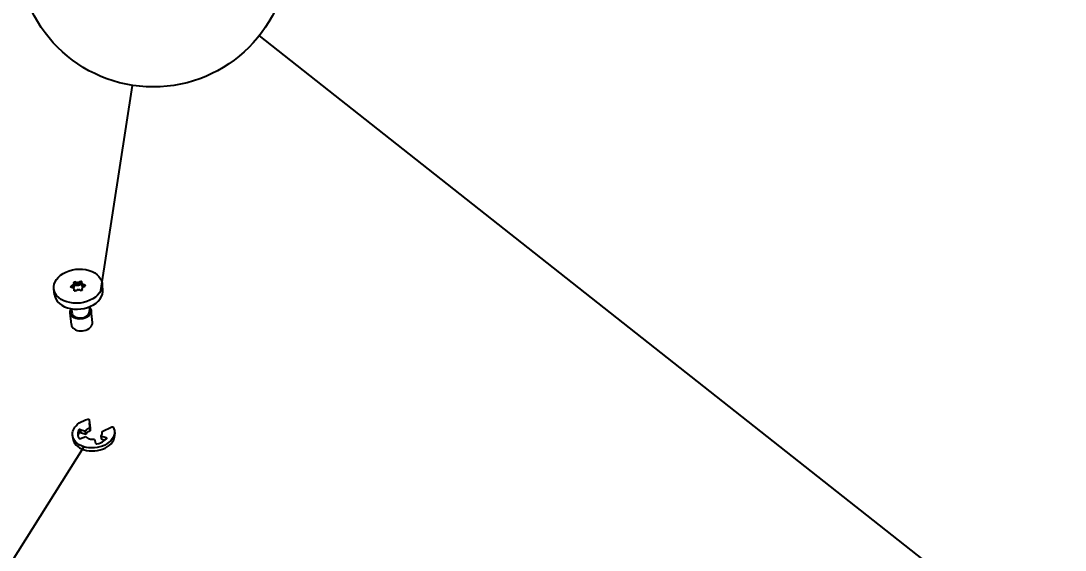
# Model space of a CAD drawing. Header units: millimetres. Extents: x 0 to 594, y 0 to 420.
# Drawn here: x 476.58 to 526.1, y 227.95 to 253.06 of the extents above; entities that cross this region are included whole.
import ezdxf

# ---------------------------------------------------------------- set-up
doc = ezdxf.new("R2010")
doc.units = ezdxf.units.MM
doc.header["$LTSCALE"] = 32.67
doc.layers.get('0').update_dxf_attribs({"linetype": 'CONTINUOUS'})
doc.styles.get("Standard").update_dxf_attribs({"font": 'txt', "width": 0.8})
doc.dimstyles.get("Standard").update_dxf_attribs({"dimtxt": 2.5, "dimasz": 3, "dimexe": 1.5, "dimexo": 1.2, "dimtad": 1, "dimdsep": 46, "dimtxsty": 'STANDARD', "dimblk": '_FILLED', "dimblk1": '_FILLED', "dimblk2": '_FILLED', "dimcen": 0.09, "dimazin": 2, "dimtol": 1, "dimtp": 0.01, "dimtm": 0.01, "dimtfac": 1, "dimtofl": 0, "dimtmove": 0, "dimatfit": 3, "dimldrblk": '_FILLED', "dimfxl": 1, "dimtolj": 1, "dimarcsym": 0})

# ---------------------------------------------------------------- blocks, each defined once
blk = doc.blocks.new('_FILLED')
at = {"color": 0, "linetype": 'BYBLOCK'}
blk.add_solid([(0, 0), (-1, 0.167), (-1, -0.167)], dxfattribs=at)
blk = doc.blocks.new('BALLOON_BL6', base_point=(482.859, 256.331))
at = {"color": 7, "linetype": 'CONTINUOUS'}
blk.add_circle((482.859, 256.331), 6.404, dxfattribs=at)
at = {"color": 7, "linetype": 'CONTINUOUS', "insert": (477.859, 257.581), "char_height": 2.5, "width": 10, "attachment_point": 1, "line_spacing_factor": 0.9}
blk.add_mtext('SCREW', dxfattribs=at)

msp = doc.modelspace()

# ---------------------------------------------------------------- linework, layer by layer
at = {"color": 9, "linetype": 'CONTINUOUS'}
for p, q in [((479.086, 240.65), (479.101, 240.508)), ((479.097, 240.666), (479.112, 240.524)), ((479.115, 240.675), (479.13, 240.533)), ((479.139, 240.677), (479.154, 240.535)), ((479.223, 240.513), (479.208, 240.655)), ((479.279, 240.509), (479.264, 240.651)), ((479.308, 240.511), (479.293, 240.653)), ((479.363, 240.525), (479.348, 240.667)), ((479.413, 240.7), (479.428, 240.558)), ((479.437, 240.702), (479.452, 240.56)), ((479.456, 240.696), (479.471, 240.554)), ((478.948, 240.456), (478.949, 240.438)), ((478.959, 240.472), (478.964, 240.427)), ((479.035, 240.404), (479.024, 240.505)), ((479.077, 240.395), (479.062, 240.537)), ((479.09, 240.414), (479.075, 240.556)), ((479.104, 240.454), (479.089, 240.596)), ((479.109, 240.272), (479.109, 240.272)), ((479.506, 240.449), (479.491, 240.591)), ((479.522, 240.432), (479.507, 240.574)), ((479.558, 240.452), (479.548, 240.549)), ((479.616, 240.527), (479.621, 240.484)), ((479.839, 233.997), (479.839, 233.997)), ((479.34, 233.512), (479.325, 233.654)), ((479.395, 233.677), (479.41, 233.535)), ((480.632, 233.23), (480.625, 233.291))]:
    msp.add_line(p, q, dxfattribs=at)
at = {"color": 7, "linetype": 'CONTINUOUS'}
for p, q in [((479.086, 240.65), (479.089, 240.596)), ((479.208, 240.655), (479.139, 240.677)), ((479.413, 240.7), (479.348, 240.667)), ((479.469, 240.683), (479.469, 240.682)), ((479.473, 240.628), (479.469, 240.682)), ((478.175, 240.073), (478.145, 240.357)), ((478.949, 240.441), (478.949, 240.441)), ((479.024, 240.505), (478.959, 240.472)), ((478.962, 240.427), (479.03, 240.406)), ((479.077, 240.395), (479.068, 240.384)), ((479.101, 240.508), (479.104, 240.454)), ((479.112, 240.265), (479.106, 240.329)), ((479.106, 240.327), (479.106, 240.329)), ((479.106, 240.327), (479.109, 240.272)), ((479.109, 240.272), (479.109, 240.272)), ((479.122, 240.259), (479.115, 240.262)), ((479.223, 240.513), (479.154, 240.535)), ((479.165, 240.255), (479.23, 240.287)), ((479.428, 240.558), (479.363, 240.525)), ((479.371, 240.299), (479.439, 240.278)), ((479.473, 240.628), (479.473, 240.626)), ((479.488, 240.484), (479.473, 240.626)), ((479.493, 240.305), (479.489, 240.359)), ((479.525, 240.429), (479.522, 240.432)), ((479.616, 240.527), (479.548, 240.549)), ((479.554, 240.45), (479.619, 240.483)), ((479.63, 240.513), (479.63, 240.513)), ((479.63, 240.506), (479.63, 240.513)), ((479.631, 240.498), (479.63, 240.506)), ((480.463, 240.314), (480.433, 240.598)), ((478.979, 238.651), (478.919, 239.218)), ((478.975, 239.406), (478.994, 239.226)), ((479.82, 239.496), (479.839, 239.315)), ((479.973, 238.755), (479.913, 239.323)), ((479.824, 234.139), (479.839, 233.997)), ((479.824, 234.139), (479.824, 234.139)), ((479.824, 234.139), (479.859, 233.762)), ((479.839, 233.997), (479.839, 233.997)), ((479.874, 233.62), (479.839, 233.997)), ((479.859, 233.762), (479.874, 233.62)), ((480.429, 233.583), (480.89, 233.804)), ((479.029, 233.398), (479.044, 233.256)), ((479.278, 233.425), (479.283, 233.39)), ((479.395, 233.677), (479.644, 233.599)), ((479.401, 233.249), (479.657, 233.348)), ((479.41, 233.535), (479.659, 233.457)), ((479.659, 233.457), (479.644, 233.599)), ((480.376, 233.369), (480.391, 233.227)), ((480.376, 233.369), (480.625, 233.291)), ((480.391, 233.227), (480.568, 233.172)), ((480.437, 233.514), (480.429, 233.583)), ((480.437, 233.547), (480.429, 233.583)), ((480.437, 233.504), (480.437, 233.547)), ((481.018, 233.608), (481.033, 233.466)), ((480.076, 233.217), (480.125, 233.022))]:
    msp.add_line(p, q, dxfattribs=at)
for points in [[(478.272, 240.796), (478.358, 240.899), (478.463, 240.993), (478.584, 241.077), (478.72, 241.148), (478.867, 241.206), (479.023, 241.249), (479.185, 241.276), (479.348, 241.287), (479.511, 241.282), (479.668, 241.26), (479.819, 241.222), (479.958, 241.169), (480.084, 241.102), (480.193, 241.022), (480.284, 240.932), (480.355, 240.832), (480.404, 240.725), (480.431, 240.612), (480.433, 240.598)], [(478.145, 240.357), (478.144, 240.457), (478.164, 240.573), (478.207, 240.687), (478.272, 240.796)], [(479.086, 240.65), (479.087, 240.656), (479.091, 240.661), (479.097, 240.666)], [(479.115, 240.675), (479.106, 240.67), (479.097, 240.666)], [(479.115, 240.675), (479.123, 240.677), (479.131, 240.678), (479.139, 240.677)], [(479.208, 240.655), (479.226, 240.651), (479.245, 240.65), (479.264, 240.651)], [(479.293, 240.653), (479.278, 240.652), (479.264, 240.651)], [(479.293, 240.653), (479.312, 240.655), (479.331, 240.66), (479.348, 240.667)], [(479.413, 240.7), (479.421, 240.702), (479.429, 240.703), (479.437, 240.702)], [(479.456, 240.696), (479.447, 240.699), (479.437, 240.702)], [(479.456, 240.696), (479.463, 240.693), (479.467, 240.688), (479.469, 240.683)], [(480.306, 240.158), (480.22, 240.055), (480.116, 239.961), (479.994, 239.878), (479.858, 239.806), (479.711, 239.748), (479.555, 239.705), (479.393, 239.678), (479.23, 239.667), (479.068, 239.673), (478.91, 239.695), (478.76, 239.732), (478.62, 239.785), (478.494, 239.852), (478.385, 239.932), (478.294, 240.023), (478.223, 240.123), (478.174, 240.23), (478.147, 240.342), (478.145, 240.357)], [(478.948, 240.456), (478.949, 240.462), (478.953, 240.468), (478.959, 240.472)], [(478.948, 240.456), (478.948, 240.449), (478.949, 240.441)], [(478.962, 240.427), (478.955, 240.431), (478.951, 240.435), (478.949, 240.441)], [(479.024, 240.505), (479.04, 240.514), (479.052, 240.525), (479.062, 240.537)], [(479.071, 240.38), (479.06, 240.391), (479.047, 240.399), (479.03, 240.406)], [(479.075, 240.556), (479.068, 240.547), (479.062, 240.537)], [(479.071, 240.38), (479.079, 240.372), (479.087, 240.364)], [(479.075, 240.556), (479.083, 240.569), (479.088, 240.582), (479.089, 240.596)], [(479.09, 240.414), (479.083, 240.405), (479.077, 240.395)], [(479.106, 240.329), (479.103, 240.34), (479.097, 240.352), (479.087, 240.364)], [(479.104, 240.454), (479.103, 240.44), (479.098, 240.427), (479.09, 240.414)], [(479.112, 240.524), (479.106, 240.519), (479.102, 240.514), (479.101, 240.508)], [(479.115, 240.262), (479.111, 240.267), (479.109, 240.272)], [(479.13, 240.533), (479.121, 240.528), (479.112, 240.524)], [(479.122, 240.259), (479.131, 240.255), (479.141, 240.252)], [(479.154, 240.535), (479.146, 240.536), (479.138, 240.536), (479.13, 240.533)], [(479.165, 240.255), (479.158, 240.252), (479.149, 240.251), (479.141, 240.252)], [(479.279, 240.509), (479.26, 240.508), (479.241, 240.509), (479.223, 240.513)], [(479.285, 240.301), (479.266, 240.299), (479.248, 240.295), (479.23, 240.287)], [(479.308, 240.511), (479.293, 240.51), (479.279, 240.509)], [(479.285, 240.301), (479.3, 240.302), (479.314, 240.304)], [(479.363, 240.525), (479.346, 240.518), (479.327, 240.513), (479.308, 240.511)], [(479.371, 240.299), (479.353, 240.303), (479.334, 240.305), (479.314, 240.304)], [(479.452, 240.56), (479.444, 240.561), (479.436, 240.56), (479.428, 240.558)], [(479.463, 240.28), (479.455, 240.277), (479.447, 240.276), (479.439, 240.278)], [(479.471, 240.554), (479.462, 240.557), (479.452, 240.56)], [(479.463, 240.28), (479.473, 240.284), (479.482, 240.289)], [(479.481, 240.547), (479.478, 240.551), (479.471, 240.554)], [(479.473, 240.626), (479.475, 240.615), (479.482, 240.602), (479.491, 240.591)], [(479.493, 240.305), (479.491, 240.299), (479.488, 240.293), (479.482, 240.289)], [(479.506, 240.449), (479.497, 240.46), (479.49, 240.473), (479.488, 240.484)], [(479.503, 240.399), (479.495, 240.386), (479.49, 240.372), (479.489, 240.359)], [(479.507, 240.574), (479.499, 240.583), (479.491, 240.591)], [(479.503, 240.399), (479.51, 240.408), (479.517, 240.417)], [(479.522, 240.432), (479.514, 240.441), (479.506, 240.449)], [(479.507, 240.574), (479.518, 240.564), (479.532, 240.555), (479.548, 240.549)], [(479.554, 240.45), (479.539, 240.441), (479.526, 240.43), (479.517, 240.417)], [(479.616, 240.527), (479.623, 240.524), (479.628, 240.519), (479.63, 240.513)], [(479.631, 240.498), (479.629, 240.492), (479.625, 240.487), (479.619, 240.483)], [(480.433, 240.598), (480.434, 240.497), (480.414, 240.382), (480.371, 240.268), (480.306, 240.158)], [(480.336, 239.874), (480.401, 239.984), (480.444, 240.097), (480.464, 240.213), (480.463, 240.314)], [(478.175, 240.073), (478.177, 240.059), (478.203, 239.947), (478.253, 239.839), (478.323, 239.739), (478.414, 239.649), (478.524, 239.569), (478.65, 239.502), (478.789, 239.449), (478.939, 239.411), (479.097, 239.389), (479.259, 239.383), (479.423, 239.394), (479.584, 239.421), (479.74, 239.464), (479.887, 239.522), (480.023, 239.593), (480.145, 239.677), (480.25, 239.771), (480.336, 239.874)], [(478.919, 239.218), (478.918, 239.228), (478.922, 239.29), (478.941, 239.351), (478.972, 239.406)], [(479.858, 239.132), (479.812, 239.078), (479.753, 239.03), (479.684, 238.989), (479.607, 238.957), (479.524, 238.934), (479.437, 238.921), (479.35, 238.919), (479.265, 238.928), (479.185, 238.947), (479.112, 238.976), (479.049, 239.014), (478.996, 239.06), (478.956, 239.112), (478.929, 239.169), (478.919, 239.218)], [(478.994, 239.226), (479.006, 239.173), (479.033, 239.122), (479.073, 239.077), (479.125, 239.038), (479.187, 239.007), (479.256, 238.986), (479.331, 238.974), (479.408, 238.972), (479.486, 238.98), (479.562, 238.998), (479.632, 239.025), (479.695, 239.061), (479.749, 239.104), (479.792, 239.153)], [(479.792, 239.153), (479.822, 239.205), (479.837, 239.26), (479.839, 239.315)], [(479.821, 239.496), (479.837, 239.482), (479.877, 239.43), (479.903, 239.373), (479.913, 239.323)], [(479.913, 239.323), (479.914, 239.313), (479.911, 239.252), (479.892, 239.191), (479.858, 239.132)], [(479.918, 238.564), (479.951, 238.623), (479.97, 238.684), (479.974, 238.745), (479.973, 238.755)], [(478.979, 238.651), (478.989, 238.601), (479.015, 238.544), (479.056, 238.492), (479.109, 238.446), (479.173, 238.408), (479.246, 238.379), (479.326, 238.36), (479.411, 238.351), (479.497, 238.353), (479.583, 238.366), (479.666, 238.389), (479.743, 238.421), (479.812, 238.462), (479.871, 238.51), (479.918, 238.564)], [(479.029, 233.398), (479.028, 233.419), (479.03, 233.511), (479.05, 233.603), (479.087, 233.693), (479.14, 233.781)], [(479.14, 233.781), (479.2, 233.855), (479.271, 233.924), (479.353, 233.987), (479.445, 234.044), (479.544, 234.093), (479.65, 234.134), (479.761, 234.167)], [(479.859, 233.762), (479.809, 233.741), (479.763, 233.716), (479.722, 233.686), (479.686, 233.654), (479.657, 233.618)], [(479.761, 234.167), (479.773, 234.169), (479.786, 234.168), (479.798, 234.166), (479.808, 234.161), (479.816, 234.155), (479.821, 234.147), (479.824, 234.139)], [(480.89, 233.804), (480.902, 233.808), (480.914, 233.81), (480.927, 233.81), (480.938, 233.808), (480.949, 233.804), (480.957, 233.797), (480.963, 233.79)], [(480.963, 233.79), (480.996, 233.712), (481.015, 233.632), (481.018, 233.608)], [(480.908, 233.226), (480.841, 233.144), (480.759, 233.068), (480.665, 232.999), (480.56, 232.939), (480.445, 232.889), (480.324, 232.849), (480.197, 232.82), (480.067, 232.804), (479.937, 232.799), (479.808, 232.806), (479.682, 232.825), (479.563, 232.856), (479.451, 232.897), (479.35, 232.95), (479.26, 233.011), (479.183, 233.081), (479.12, 233.158), (479.073, 233.241), (479.042, 233.328), (479.029, 233.398)], [(479.044, 233.256), (479.057, 233.187), (479.088, 233.099), (479.135, 233.016), (479.198, 232.939), (479.275, 232.869), (479.365, 232.807), (479.467, 232.755), (479.579, 232.713), (479.698, 232.683), (479.823, 232.664), (479.952, 232.657), (480.082, 232.662), (480.211, 232.678), (480.338, 232.707), (480.459, 232.747), (480.574, 232.797), (480.679, 232.857), (480.773, 232.925), (480.855, 233.001), (480.923, 233.084)], [(479.325, 233.654), (479.297, 233.589), (479.281, 233.523), (479.276, 233.456), (479.278, 233.425)], [(479.283, 233.39), (479.303, 233.325), (479.333, 233.264)], [(479.294, 233.355), (479.296, 233.381), (479.312, 233.447), (479.34, 233.512)], [(479.395, 233.677), (479.382, 233.679), (479.368, 233.679), (479.354, 233.676), (479.342, 233.671), (479.332, 233.663), (479.325, 233.654)], [(479.333, 233.264), (479.34, 233.256), (479.35, 233.25), (479.361, 233.246), (479.374, 233.245), (479.388, 233.246), (479.401, 233.249)], [(479.34, 233.512), (479.347, 233.521), (479.357, 233.529), (479.369, 233.534), (479.383, 233.537), (479.397, 233.537), (479.41, 233.535)], [(479.657, 233.618), (479.652, 233.612), (479.648, 233.605), (479.644, 233.599)], [(479.657, 233.348), (479.691, 233.312), (479.732, 233.281), (479.779, 233.255), (479.833, 233.234), (479.89, 233.22), (479.951, 233.212), (480.014, 233.211), (480.076, 233.217)], [(479.659, 233.457), (479.663, 233.463), (479.667, 233.47), (479.672, 233.476)], [(479.672, 233.476), (479.701, 233.512), (479.737, 233.544), (479.778, 233.574), (479.824, 233.599), (479.874, 233.62)], [(480.376, 233.369), (480.381, 233.375), (480.386, 233.382), (480.391, 233.388)], [(480.391, 233.388), (480.414, 233.426), (480.429, 233.465), (480.437, 233.504)], [(480.519, 233.134), (480.585, 233.185), (480.643, 233.241)], [(480.652, 233.264), (480.65, 233.27), (480.645, 233.278), (480.636, 233.286), (480.625, 233.291)], [(480.643, 233.241), (480.65, 233.25), (480.652, 233.26), (480.652, 233.264)], [(481.018, 233.608), (481.021, 233.55), (481.013, 233.467), (480.991, 233.384), (480.956, 233.304), (480.908, 233.226)], [(480.923, 233.084), (480.971, 233.162), (481.006, 233.242), (481.028, 233.325), (481.036, 233.408), (481.033, 233.466)], [(480.125, 233.022), (480.129, 233.013), (480.136, 233.006), (480.146, 233), (480.158, 232.997), (480.171, 232.996), (480.184, 232.997)], [(480.184, 232.997), (480.275, 233.02), (480.362, 233.051), (480.444, 233.09), (480.519, 233.134)]]:
    msp.add_lwpolyline(points, dxfattribs=at)

# ---------------------------------------------------------------- block references
msp.add_blockref('BALLOON_BL6', (482.859, 256.331), dxfattribs=at)

# ---------------------------------------------------------------- leaders
for points in [[(526.097, 222.19), (487.885, 252.362)], [(480.371, 240.268), (481.879, 250.002)], [(479.563, 232.856), (450.951, 187.291)]]:
    msp.add_leader(points, dimstyle='STANDARD', override={"dimtad": 0, "dimldrblk": 'NONE'}, dxfattribs=at)

doc.saveas('drawing.dxf')
